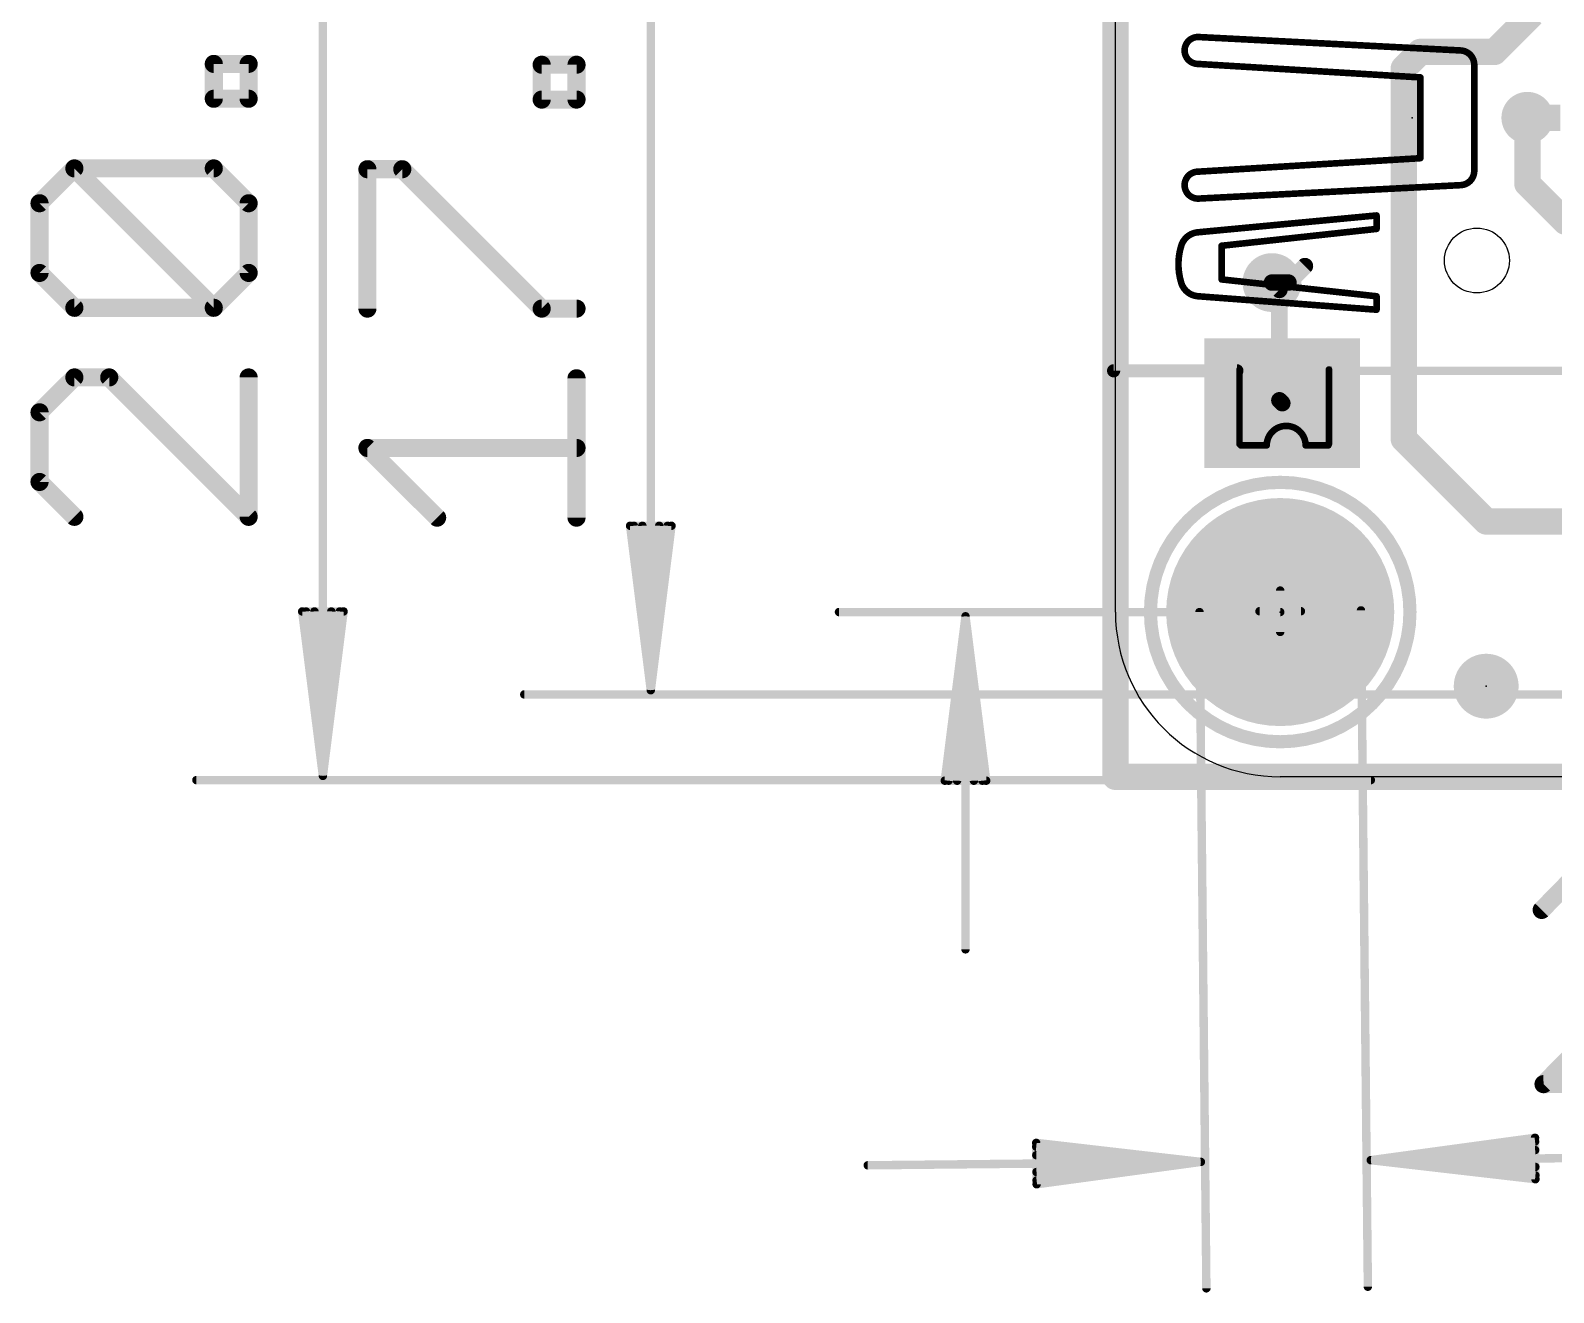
# Model space of a CAD drawing. Extents: x -22.4 to 30.9, y -9.3 to 32.7.
# Drawn here: x -22.44 to 1.04, y -9.35 to 10.11 of the extents above; entities that cross this region are included whole.
import ezdxf

# ---------------------------------------------------------------- set-up
doc = ezdxf.new("R2010")
doc.units = 0
for name, color, linetype in [('1', 12, 'CONTINUOUS'), ('16', 132, 'CONTINUOUS'), ('17', 110, 'CONTINUOUS'), ('18', 110, 'CONTINUOUS'), ('20', 53, 'CONTINUOUS'), ('21', 40, 'CONTINUOUS'), ('23', 40, 'CONTINUOUS'), ('47', 253, 'CONTINUOUS'), ('51', 253, 'CONTINUOUS')]:
    doc.layers.add(name, color=color, linetype=linetype)

# ---------------------------------------------------------------- blocks, each defined once
blk = doc.blocks.new('PIE')
at = {"const_width": 0.5}
blk.add_lwpolyline([(0, -0.25, 1), (0, 0.25, 1), (0, -0.25)], format="xyb", dxfattribs=at)
blk = doc.blocks.new('ROUNDP')
at = {"const_width": 0.5}
blk.add_lwpolyline([(0, -0.25, 1), (0, 0.25, 1), (0, -0.25)], format="xyb", dxfattribs=at)
blk = doc.blocks.new('RECT')
blk.add_solid([(-0.5, -0.5), (0.5, -0.5), (-0.5, 0.5), (0.5, 0.5)])
blk = doc.blocks.new('ROUNDV')
at = {"const_width": 0.5}
blk.add_lwpolyline([(0, -0.25, 1), (0, 0.25, 1), (0, -0.25)], format="xyb", dxfattribs=at)

msp = doc.modelspace()

# ---------------------------------------------------------------- linework, layer by layer
at = {"layer": '1'}
for points, const_width in [([(0.711, 10.363), (0.127, 9.779)], 0.4064), ([(-1.016, 9.779), (-1.27, 9.525)], 0.4064), ([(0.127, 9.779), (-1.016, 9.779)], 0.4064), ([(-1.27, 3.81), (-1.27, 9.525)], 0.4064), ([(0.635, 7.747), (0.635, 8.763)], 0.4064), ([(1.219, 7.163), (0.635, 7.747)], 0.4064), ([(2.921, 7.163), (1.219, 7.163)], 0.4064), ([(-3.188, 6.109), (-3.302, 6.223)], 0.254), ([(-3.188, 6.109), (-3.188, 4.408)], 0.254), ([(-3.188, 4.408), (-3.143, 4.363)], 0.254), ([(0, 2.54), (-1.27, 3.81)], 0.4064), ([(6.858, 2.54), (0, 2.54)], 0.4064)]:
    msp.add_lwpolyline(points, dxfattribs=dict(at, const_width=const_width))
for points, const_width in [([(-1.016, 9.8806, 1), (-1.016, 9.6774)], 0.2032), ([(-0.9442, 9.7072, 1), (-1.0878, 9.8508)], 0.2032), ([(0.0552, 9.8508, 1), (0.1988, 9.7072)], 0.2032), ([(0.127, 9.6774, 1), (0.127, 9.8806)], 0.2032), ([(-1.1684, 9.525, 1), (-1.3716, 9.525)], 0.2032), ([(-1.3418, 9.5968, 1), (-1.1982, 9.4532)], 0.2032), ([(0.7366, 8.763, 1), (0.5334, 8.763)], 0.2032), ([(0.5334, 7.747, 1), (0.7366, 7.747)], 0.2032), ([(0.7068, 7.8188, 1), (0.5632, 7.6752)], 0.2032), ([(1.219, 7.2646, 1), (1.219, 7.0614)], 0.2032), ([(-3.2571, 6.2679, 1), (-3.3469, 6.1781)], 0.127), ([(-3.1245, 6.109, 1), (-3.2515, 6.109)], 0.127), ([(-3.2329, 6.0641, 1), (-3.1431, 6.1539)], 0.127), ([(-3.1431, 4.4529, 1), (-3.2329, 4.3631)], 0.127), ([(-3.2515, 4.408, 1), (-3.1245, 4.408)], 0.127), ([(-3.1879, 4.3181, 1), (-3.0981, 4.4079)], 0.127), ([(-1.1982, 3.8818, 1), (-1.3418, 3.7382)], 0.2032), ([(-1.3716, 3.81, 1), (-1.1684, 3.81)], 0.2032), ([(0, 2.6416, 1), (0, 2.4384)], 0.2032), ([(-0.0718, 2.4682, 1), (0.0718, 2.6118)], 0.2032)]:
    msp.add_lwpolyline(points, format="xyb", dxfattribs=dict(at, const_width=const_width))
at = {"layer": '16'}
for points, const_width in [([(-5.715, -1.397), (-5.715, 18.923)], 0.4064), ([(0.635, 8.763), (1.143, 8.763)], 0.4064), ([(-3.048, 6.223), (-2.794, 6.477)], 0.254), ([(-3.302, 6.223), (-3.048, 6.223)], 0.254), ([(22.225, -1.397), (-5.715, -1.397)], 0.4064)]:
    msp.add_lwpolyline(points, dxfattribs=dict(at, const_width=const_width))
for points, const_width in [([(0.635, 8.8646, 1), (0.635, 8.6614)], 0.2032), ([(-2.7491, 6.4321, 1), (-2.8389, 6.5219)], 0.127), ([(-3.302, 6.2865, 1), (-3.302, 6.1595)], 0.127), ([(-3.048, 6.1595, 1), (-3.048, 6.2865)], 0.127), ([(-3.0929, 6.2679, 1), (-3.0031, 6.1781)], 0.127), ([(-5.715, -1.2954, 1), (-5.715, -1.4986)], 0.2032), ([(-5.8166, -1.397, 1), (-5.6134, -1.397)], 0.2032)]:
    msp.add_lwpolyline(points, format="xyb", dxfattribs=dict(at, const_width=const_width))
at = {"layer": '20'}
for p, q in [((-5.715, 1.143), (-5.715, 16.383)), ((19.685, -1.397), (-3.175, -1.397))]:
    msp.add_line(p, q, dxfattribs=at)
msp.add_circle((-0.143, 6.563), 0.5, dxfattribs=at)
msp.add_arc((-3.175, 1.143), 2.54, 180, 270, dxfattribs=at)
at = {"layer": '21', "const_width": 0.2032}
msp.add_lwpolyline([(-3.175, -0.857, 1), (-3.175, 3.143, 1), (-3.175, -0.857)], format="xyb", dxfattribs=at)
at = {"layer": '23'}
for p in [(-1.143, 8.763), (-3.175, 1.143), (0, 0)]:
    msp.add_point(p, dxfattribs=at)
at = {"layer": '47'}
for points, const_width in [([(-17.9324, 18.858), (-17.9324, -1.3828)], 0.13), ([(-12.8778, 17.5118), (-12.8778, -0.062)], 0.13), ([(-19.6143, 9.0568), (-19.6143, 9.5941)], 0.2794), ([(-19.6143, 9.5941), (-19.0771, 9.5941)], 0.2794), ([(-19.0771, 9.5941), (-19.0771, 9.0568)], 0.2794), ([(-14.5597, 9.0441), (-14.5597, 9.5814)], 0.2794), ([(-14.5597, 9.5814), (-14.0225, 9.5814)], 0.2794), ([(-14.0225, 9.5814), (-14.0225, 9.0441)], 0.2794), ([(-19.0771, 9.0568), (-19.6143, 9.0568)], 0.2794), ([(-14.0225, 9.0441), (-14.5597, 9.0441)], 0.2794), ([(-22.3005, 7.4458), (-21.7632, 7.983)], 0.2794), ([(-21.7632, 7.983), (-19.6143, 7.983)], 0.2794), ([(-19.6143, 5.8341), (-21.7632, 7.983)], 0.2794), ([(-19.6143, 7.983), (-19.0771, 7.4458)], 0.2794), ([(-17.2459, 5.8214), (-17.2459, 7.9703)], 0.2794), ([(-17.2459, 7.9703), (-16.7086, 7.9703)], 0.2794), ([(-16.7086, 7.9703), (-14.5597, 5.8214)], 0.2794), ([(-22.3005, 6.3713), (-22.3005, 7.4458)], 0.2794), ([(-19.0771, 7.4458), (-19.0771, 6.3713)], 0.2794), ([(-21.7632, 5.8341), (-22.3005, 6.3713)], 0.2794), ([(-19.0771, 6.3713), (-19.6143, 5.8341)], 0.2794), ([(-19.6143, 5.8341), (-21.7632, 5.8341)], 0.2794), ([(-14.5597, 5.8214), (-14.0225, 5.8214)], 0.2794), ([(-21.7632, 4.7602), (-22.3005, 4.223)], 0.2794), ([(-21.226, 4.7602), (-21.7632, 4.7602)], 0.2794), ([(-19.0771, 2.6113), (-21.226, 4.7602)], 0.2794), ([(-19.0771, 4.7602), (-19.0771, 2.6113)], 0.2794), ([(-14.0225, 2.5986), (-14.0225, 4.7475)], 0.2794), ([(-22.3005, 4.223), (-22.3005, 3.1486)], 0.2794), ([(-16.1714, 2.5986), (-17.2459, 3.6731)], 0.2794), ([(-17.2459, 3.6731), (-14.0225, 3.6731)], 0.2794), ([(-22.3005, 3.1486), (-21.7632, 2.6113)], 0.2794), ([(-12.8778, -0.062), (-13.197, 2.473)], 0.13), ([(-13.197, 2.473), (-12.5586, 2.473)], 0.13), ([(-12.8778, -0.062), (-13.1378, 2.473)], 0.13), ([(-12.8778, -0.062), (-13.0078, 2.473)], 0.13), ([(-12.5586, 2.473), (-12.8778, -0.062)], 0.13), ([(-12.7478, 2.473), (-12.8778, -0.062)], 0.13), ([(-12.6178, 2.473), (-12.8778, -0.062)], 0.13), ([(-3.175, 0.8365), (-3.175, 1.4749)], 0.13), ([(-17.9324, -1.3828), (-18.2516, 1.1522)], 0.13), ([(-18.2516, 1.1522), (-17.6132, 1.1522)], 0.13), ([(-17.9324, -1.3828), (-18.1924, 1.1522)], 0.13), ([(-17.9324, -1.3828), (-18.0624, 1.1522)], 0.13), ([(-17.6132, 1.1522), (-17.9324, -1.3828)], 0.13), ([(-17.8024, 1.1522), (-17.9324, -1.3828)], 0.13), ([(-17.6724, 1.1522), (-17.9324, -1.3828)], 0.13), ([(-3.175, 1.143), (-9.9764, 1.143)], 0.13), ([(-4.4196, 1.143), (-4.3132, -9.2834)], 0.13), ([(-3.4942, 1.1557), (-2.8558, 1.1557)], 0.13), ([(-1.9304, 1.1684), (-1.824, -9.258)], 0.13), ([(-8.0264, 1.078), (-8.3456, -1.457)], 0.13), ([(-8.0264, 1.078), (-8.2864, -1.457)], 0.13), ([(-8.0264, 1.078), (-8.1564, -1.457)], 0.13), ([(-8.0264, 1.078), (-8.0264, -4.057)], 0.13), ([(-7.7072, -1.457), (-8.0264, 1.078)], 0.13), ([(-7.8964, -1.457), (-8.0264, 1.078)], 0.13), ([(-7.7664, -1.457), (-8.0264, 1.078)], 0.13), ([(8.255, -0.127), (-14.8278, -0.127)], 0.13), ([(-1.778, -1.4478), (-19.8824, -1.4478)], 0.13), ([(-8.3456, -1.457), (-7.7072, -1.457)], 0.13), ([(1.3874, -2.9067), (0.8558, -3.4495)], 0.2794), ([(0.8839, -6.1355), (3.0102, -3.9642)], 0.2794), ([(3.0327, -6.113), (0.8839, -6.1355)], 0.2794), ([(-4.3981, -7.3342), (-6.9362, -7.0408)], 0.13), ([(-6.9362, -7.0408), (-6.9297, -7.6793)], 0.13), ([(-4.3981, -7.3342), (-6.9356, -7.1)], 0.13), ([(-1.7789, -7.3074), (0.7527, -6.9623)], 0.13), ([(-1.7789, -7.3074), (0.7533, -7.0216)], 0.13), ([(0.7527, -6.9623), (0.7592, -7.6008)], 0.13), ([(-4.3981, -7.3342), (-9.5328, -7.3866)], 0.13), ([(-4.3981, -7.3342), (-6.9343, -7.23)], 0.13), ([(-6.9316, -7.49), (-4.3981, -7.3342)], 0.13), ([(-6.9303, -7.62), (-4.3981, -7.3342)], 0.13), ([(-6.9297, -7.6793), (-4.3981, -7.3342)], 0.13), ([(-1.7789, -7.3074), (0.7546, -7.1516)], 0.13), ([(-1.7789, -7.3074), (10.5025, -7.1821)], 0.13), ([(0.7592, -7.6008), (-1.7789, -7.3074)], 0.13), ([(0.7573, -7.4116), (-1.7789, -7.3074)], 0.13), ([(0.7586, -7.5416), (-1.7789, -7.3074)], 0.13)]:
    msp.add_lwpolyline(points, dxfattribs=dict(at, const_width=const_width))
for points, const_width in [([(-19.5445, 9.5941, 1), (-19.6842, 9.5941)], 0.1397), ([(-19.6143, 9.6639, 1), (-19.6143, 9.5242)], 0.1397), ([(-19.0073, 9.5941, 1), (-19.147, 9.5941)], 0.1397), ([(-19.0771, 9.5242, 1), (-19.0771, 9.6639)], 0.1397), ([(-14.4899, 9.5814, 1), (-14.6296, 9.5814)], 0.1397), ([(-14.5597, 9.6512, 1), (-14.5597, 9.5115)], 0.1397), ([(-13.9527, 9.5814, 1), (-14.0924, 9.5814)], 0.1397), ([(-14.0225, 9.5115, 1), (-14.0225, 9.6512)], 0.1397), ([(-19.6143, 9.1267, 1), (-19.6143, 8.987)], 0.1397), ([(-19.0771, 8.987, 1), (-19.0771, 9.1267)], 0.1397), ([(-14.5597, 9.114, 1), (-14.5597, 8.9743)], 0.1397), ([(-14.0225, 8.9743, 1), (-14.0225, 9.114)], 0.1397), ([(-19.6842, 9.0568, 1), (-19.5445, 9.0568)], 0.1397), ([(-19.147, 9.0568, 1), (-19.0073, 9.0568)], 0.1397), ([(-14.6296, 9.0441, 1), (-14.4899, 9.0441)], 0.1397), ([(-14.0924, 9.0441, 1), (-13.9527, 9.0441)], 0.1397), ([(-21.7632, 8.0528, 1), (-21.7632, 7.9131)], 0.1397), ([(-21.7138, 8.0324, 1), (-21.8126, 7.9336)], 0.1397), ([(-21.7138, 7.9336, 1), (-21.8126, 8.0324)], 0.1397), ([(-19.5649, 8.0324, 1), (-19.6637, 7.9336)], 0.1397), ([(-19.6143, 7.9131, 1), (-19.6143, 8.0528)], 0.1397), ([(-17.2459, 8.0401, 1), (-17.2459, 7.9004)], 0.1397), ([(-17.176, 7.9703, 1), (-17.3157, 7.9703)], 0.1397), ([(-16.6592, 8.0197, 1), (-16.758, 7.9209)], 0.1397), ([(-16.7086, 7.9004, 1), (-16.7086, 8.0401)], 0.1397), ([(-22.2306, 7.4458, 1), (-22.3703, 7.4458)], 0.1397), ([(-22.3498, 7.4952, 1), (-22.2511, 7.3964)], 0.1397), ([(-19.0073, 7.4458, 1), (-19.147, 7.4458)], 0.1397), ([(-19.1265, 7.3964, 1), (-19.0277, 7.4952)], 0.1397), ([(-22.2511, 6.4207, 1), (-22.3498, 6.3219)], 0.1397), ([(-22.3703, 6.3713, 1), (-22.2306, 6.3713)], 0.1397), ([(-19.147, 6.3713, 1), (-19.0073, 6.3713)], 0.1397), ([(-19.0277, 6.3219, 1), (-19.1265, 6.4207)], 0.1397), ([(-21.7632, 5.9039, 1), (-21.7632, 5.7642)], 0.1397), ([(-21.8126, 5.7847, 1), (-21.7138, 5.8835)], 0.1397), ([(-19.6637, 5.8835, 1), (-19.5649, 5.7847)], 0.1397), ([(-19.6637, 5.7847, 1), (-19.5649, 5.8835)], 0.1397), ([(-19.6143, 5.7642, 1), (-19.6143, 5.9039)], 0.1397), ([(-17.3157, 5.8214, 1), (-17.176, 5.8214)], 0.1397), ([(-14.5597, 5.8912, 1), (-14.5597, 5.7515)], 0.1397), ([(-14.6091, 5.772, 1), (-14.5103, 5.8708)], 0.1397), ([(-14.0225, 5.7515, 1), (-14.0225, 5.8912)], 0.1397), ([(-21.7632, 4.8301, 1), (-21.7632, 4.6904)], 0.1397), ([(-21.7138, 4.7108, 1), (-21.8126, 4.8096)], 0.1397), ([(-21.1766, 4.8096, 1), (-21.2754, 4.7108)], 0.1397), ([(-21.226, 4.6904, 1), (-21.226, 4.8301)], 0.1397), ([(-19.0073, 4.7602, 1), (-19.147, 4.7602)], 0.1397), ([(-13.9527, 4.7475, 1), (-14.0924, 4.7475)], 0.1397), ([(-22.2306, 4.223, 1), (-22.3703, 4.223)], 0.1397), ([(-22.3498, 4.2724, 1), (-22.2511, 4.1736)], 0.1397), ([(-17.2459, 3.7429, 1), (-17.2459, 3.6032)], 0.1397), ([(-17.1965, 3.7225, 1), (-17.2952, 3.6237)], 0.1397), ([(-14.0225, 3.6032, 1), (-14.0225, 3.7429)], 0.1397), ([(-22.2511, 3.198, 1), (-22.3498, 3.0992)], 0.1397), ([(-22.3703, 3.1486, 1), (-22.2306, 3.1486)], 0.1397), ([(-21.8126, 2.5619, 1), (-21.7138, 2.6607)], 0.1397), ([(-19.147, 2.6113, 1), (-19.0073, 2.6113)], 0.1397), ([(-19.1265, 2.5619, 1), (-19.0277, 2.6607)], 0.1397), ([(-16.2208, 2.5492, 1), (-16.122, 2.648)], 0.1397), ([(-14.0924, 2.5986, 1), (-13.9527, 2.5986)], 0.1397), ([(-13.1648, 2.4771, 1), (-13.2293, 2.4689)], 0.065), ([(-13.197, 2.5055, 1), (-13.197, 2.4405)], 0.065), ([(-13.1055, 2.4763, 1), (-13.1701, 2.4697)], 0.065), ([(-12.9753, 2.4747, 1), (-13.0403, 2.4713)], 0.065), ([(-12.7153, 2.4713, 1), (-12.7803, 2.4747)], 0.065), ([(-12.5855, 2.4697, 1), (-12.6501, 2.4763)], 0.065), ([(-12.5263, 2.4689, 1), (-12.5908, 2.4771)], 0.065), ([(-12.5586, 2.4405, 1), (-12.5586, 2.5055)], 0.065), ([(-3.1425, 1.4749, 1), (-3.2075, 1.4749)], 0.065), ([(-18.2194, 1.1563, 1), (-18.2839, 1.1481)], 0.065), ([(-18.2516, 1.1847, 1), (-18.2516, 1.1197)], 0.065), ([(-18.1601, 1.1555, 1), (-18.2247, 1.1489)], 0.065), ([(-18.0299, 1.1539, 1), (-18.0949, 1.1505)], 0.065), ([(-17.7699, 1.1505, 1), (-17.8349, 1.1539)], 0.065), ([(-17.6401, 1.1489, 1), (-17.7047, 1.1555)], 0.065), ([(-17.5809, 1.1481, 1), (-17.6454, 1.1563)], 0.065), ([(-17.6132, 1.1197, 1), (-17.6132, 1.1847)], 0.065), ([(-9.9764, 1.1755, 1), (-9.9764, 1.1105)], 0.065), ([(-4.3871, 1.1433, 1), (-4.4521, 1.1427)], 0.065), ([(-3.4942, 1.1882, 1), (-3.4942, 1.1232)], 0.065), ([(-3.175, 1.1105, 1), (-3.175, 1.1755)], 0.065), ([(-2.8558, 1.1232, 1), (-2.8558, 1.1882)], 0.065), ([(-1.8979, 1.1687, 1), (-1.9629, 1.1681)], 0.065), ([(-7.9939, 1.078, 1), (-8.0589, 1.078)], 0.065), ([(-7.9942, 1.0821, 1), (-8.0586, 1.0739)], 0.065), ([(-7.9939, 1.0763, 1), (-8.0589, 1.0797)], 0.065), ([(-7.9939, 1.0797, 1), (-8.0589, 1.0763)], 0.065), ([(-7.9941, 1.0813, 1), (-8.0587, 1.0747)], 0.065), ([(-7.9941, 1.0747, 1), (-8.0587, 1.0813)], 0.065), ([(-7.9942, 1.0739, 1), (-8.0586, 1.0821)], 0.065), ([(-3.2075, 0.8365, 1), (-3.1425, 0.8365)], 0.065), ([(-14.8278, -0.0945, 1), (-14.8278, -0.1595)], 0.065), ([(-12.91, -0.0579, 1), (-12.8456, -0.0661)], 0.065), ([(-12.9101, -0.0587, 1), (-12.8455, -0.0653)], 0.065), ([(-12.9103, -0.0637, 1), (-12.8453, -0.0603)], 0.065), ([(-12.9103, -0.0603, 1), (-12.8453, -0.0637)], 0.065), ([(-12.9103, -0.062, 1), (-12.8453, -0.062)], 0.065), ([(-12.9101, -0.0653, 1), (-12.8455, -0.0587)], 0.065), ([(-12.91, -0.0661, 1), (-12.8456, -0.0579)], 0.065), ([(-19.8824, -1.4153, 1), (-19.8824, -1.4803)], 0.065), ([(-17.9646, -1.3787, 1), (-17.9002, -1.3869)], 0.065), ([(-17.9647, -1.3795, 1), (-17.9001, -1.3861)], 0.065), ([(-17.9649, -1.3845, 1), (-17.8999, -1.3811)], 0.065), ([(-17.9649, -1.3811, 1), (-17.8999, -1.3845)], 0.065), ([(-17.9649, -1.3828, 1), (-17.8999, -1.3828)], 0.065), ([(-17.9647, -1.3861, 1), (-17.9001, -1.3795)], 0.065), ([(-17.9646, -1.3869, 1), (-17.9002, -1.3787)], 0.065), ([(-8.3456, -1.4245, 1), (-8.3456, -1.4895)], 0.065), ([(-7.7072, -1.4895, 1), (-7.7072, -1.4245)], 0.065), ([(-1.778, -1.4803, 1), (-1.778, -1.4153)], 0.065), ([(-8.3779, -1.4529, 1), (-8.3134, -1.4611)], 0.065), ([(-8.3187, -1.4537, 1), (-8.2541, -1.4603)], 0.065), ([(-8.1889, -1.4553, 1), (-8.1239, -1.4587)], 0.065), ([(-7.9289, -1.4587, 1), (-7.8639, -1.4553)], 0.065), ([(-7.7987, -1.4603, 1), (-7.7341, -1.4537)], 0.065), ([(-7.7394, -1.4611, 1), (-7.6749, -1.4529)], 0.065), ([(0.8059, -3.4006, 1), (0.9057, -3.4984)], 0.1397), ([(-8.0589, -4.057, 1), (-7.9939, -4.057)], 0.065), ([(0.8832, -6.0656, 1), (0.8847, -6.2053)], 0.1397), ([(0.834, -6.0866, 1), (0.9338, -6.1843)], 0.1397), ([(-6.9325, -7.0085, 1), (-6.94, -7.0731)], 0.065), ([(-6.9037, -7.0405, 1), (-6.9687, -7.0411)], 0.065), ([(-6.9326, -7.0677, 1), (-6.9386, -7.1324)], 0.065), ([(0.7852, -6.962, 1), (0.7202, -6.9627)], 0.065), ([(0.7571, -6.9945, 1), (0.7483, -6.9301)], 0.065), ([(0.757, -7.0539, 1), (0.7497, -6.9893)], 0.065), ([(-6.933, -7.1976, 1), (-6.9356, -7.2625)], 0.065), ([(-4.3937, -7.3664, 1), (-4.4025, -7.302)], 0.065), ([(-4.4018, -7.3664, 1), (-4.3944, -7.3019)], 0.065), ([(-4.3945, -7.3665, 1), (-4.4017, -7.3019)], 0.065), ([(-4.4011, -7.3665, 1), (-4.3951, -7.3018)], 0.065), ([(-4.3961, -7.3666, 1), (-4.4001, -7.3017)], 0.065), ([(-4.3994, -7.3666, 1), (-4.3968, -7.3017)], 0.065), ([(-4.3978, -7.3667, 1), (-4.3984, -7.3017)], 0.065), ([(-1.7826, -7.2751, 1), (-1.7753, -7.3397)], 0.065), ([(-1.7792, -7.2749, 1), (-1.7786, -7.3399)], 0.065), ([(-1.7752, -7.2751, 1), (-1.7826, -7.3397)], 0.065), ([(-1.7809, -7.275, 1), (-1.7769, -7.3399)], 0.065), ([(-1.7776, -7.275, 1), (-1.7802, -7.3399)], 0.065), ([(-1.7759, -7.2751, 1), (-1.7819, -7.3398)], 0.065), ([(-1.7833, -7.2752, 1), (-1.7745, -7.3396)], 0.065), ([(0.7566, -7.184, 1), (0.7526, -7.1191)], 0.065), ([(-9.5332, -7.3541, 1), (-9.5325, -7.4191)], 0.065), ([(-6.9336, -7.4576, 1), (-6.9296, -7.5225)], 0.065), ([(0.7556, -7.5739, 1), (0.7616, -7.5092)], 0.065), ([(0.756, -7.444, 1), (0.7586, -7.3791)], 0.065), ([(-6.934, -7.5877, 1), (-6.9267, -7.6523)], 0.065), ([(-6.9341, -7.647, 1), (-6.9253, -7.7115)], 0.065), ([(-6.9622, -7.6796, 1), (-6.8972, -7.6789)], 0.065), ([(0.7267, -7.6011, 1), (0.7917, -7.6005)], 0.065), ([(0.7555, -7.6331, 1), (0.7629, -7.5685)], 0.065), ([(-4.3457, -9.2837, 1), (-4.2807, -9.2831)], 0.065), ([(-1.8565, -9.2583, 1), (-1.7915, -9.2577)], 0.065)]:
    msp.add_lwpolyline(points, format="xyb", dxfattribs=dict(at, const_width=const_width))
at = {"layer": '51'}
for points, const_width in [([(-5.743, 12.663), (-5.743, 4.863)], 0.2032), ([(-4.4414, 10.0089), (-0.3922, 9.8013)], 0.1016), ([(-4.4415, 9.5936), (-1.0152, 9.386)], 0.1016), ([(-0.1846, 7.9326), (-0.1846, 9.5937)], 0.1016), ([(-1.0152, 8.1402), (-1.0152, 9.3862)], 0.1016), ([(-4.4415, 7.9326), (-1.0152, 8.1402)], 0.1016), ([(-4.4414, 7.5173), (-0.3922, 7.7249)], 0.1016), ([(-4.4415, 6.9981), (-1.6901, 7.2577)], 0.1016), ([(-1.6901, 7.2577), (-1.6901, 7.05)], 0.1016), ([(-1.6901, 7.05), (-4.0781, 6.7905)], 0.1016), ([(-4.0781, 6.7905), (-4.0781, 6.2713)], 0.1016), ([(-4.0781, 6.2713), (-1.6901, 6.0118)], 0.1016), ([(-1.6901, 5.8041), (-4.4415, 6.0118)], 0.1016), ([(-1.6901, 6.0118), (-1.6901, 5.8041)], 0.1016), ([(-5.743, 4.863), (-3.843, 4.863)], 0.2032), ([(-3.8022, 3.733), (-3.8022, 4.883)], 0.1016), ([(-2.4236, 4.883), (-2.4236, 3.733)], 0.1016), ([(-2.383, 4.863), (1.717, 4.863)], 0.127), ([(-3.783, 3.713), (-3.383, 3.713)], 0.1016), ([(-2.433, 3.713), (-2.783, 3.713)], 0.1016)]:
    msp.add_lwpolyline(points, dxfattribs=dict(at, const_width=const_width))
for points, const_width in [([(-4.4415, 10.0089, 0.4142), (-4.6491, 9.8013)], 0.1016), ([(-4.4401, 10.0343, 1), (-4.4427, 9.9835)], 0.0508), ([(-4.4415, 9.9835, 1), (-4.4415, 10.0343)], 0.0508), ([(-4.6491, 9.8012, 0.4142), (-4.4415, 9.5936)], 0.1016), ([(-4.6237, 9.8012, 1), (-4.6745, 9.8012)], 0.0508), ([(-4.6745, 9.8013, 1), (-4.6237, 9.8013)], 0.0508), ([(-4.44, 9.619, 1), (-4.443, 9.5682)], 0.0508), ([(-4.4415, 9.5682, 1), (-4.4415, 9.619)], 0.0508), ([(-0.1846, 9.5936, 0.3827), (-0.3922, 9.8013)], 0.1016), ([(-0.3908, 9.8267, 1), (-0.3936, 9.7759)], 0.0508), ([(-0.3935, 9.7759, 1), (-0.3909, 9.8267)], 0.0508), ([(-0.1592, 9.5937, 1), (-0.21, 9.5937)], 0.0508), ([(-0.9898, 9.3862, 1), (-1.0406, 9.3862)], 0.0508), ([(-1.0167, 9.3606, 1), (-1.0137, 9.4114)], 0.0508), ([(-0.21, 9.5922, 1), (-0.1592, 9.595)], 0.0508), ([(-4.4415, 7.9326, 0.4142), (-4.6491, 7.725)], 0.1016), ([(-4.443, 7.958, 1), (-4.44, 7.9072)], 0.0508), ([(-4.4415, 7.9072, 1), (-4.4415, 7.958)], 0.0508), ([(-1.0406, 8.1402, 1), (-0.9898, 8.1402)], 0.0508), ([(-1.0137, 8.1148, 1), (-1.0167, 8.1656)], 0.0508), ([(-0.3922, 7.7249, 0.3825), (-0.1846, 7.9326)], 0.1016), ([(-0.1592, 7.9312, 1), (-0.21, 7.934)], 0.0508), ([(-4.6491, 7.7249, 0.4142), (-4.4415, 7.5173)], 0.1016), ([(-4.6237, 7.7249, 1), (-4.6745, 7.7249)], 0.0508), ([(-4.6745, 7.725, 1), (-4.6237, 7.725)], 0.0508), ([(-0.3936, 7.7503, 1), (-0.3908, 7.6995)], 0.0508), ([(-0.3909, 7.6995, 1), (-0.3935, 7.7503)], 0.0508), ([(-0.21, 7.9326, 1), (-0.1592, 7.9326)], 0.0508), ([(-4.4427, 7.5427, 1), (-4.4401, 7.4919)], 0.0508), ([(-4.4415, 7.4919, 1), (-4.4415, 7.5427)], 0.0508), ([(-1.6647, 7.2577, 1), (-1.7155, 7.2577)], 0.0508), ([(-1.6877, 7.2324, 1), (-1.6925, 7.283)], 0.0508), ([(-4.4415, 6.9981, 0.3087), (-4.701, 6.7905)], 0.1016), ([(-4.4439, 7.0234, 1), (-4.4391, 6.9728)], 0.0508), ([(-4.4396, 6.9728, 1), (-4.4434, 7.0234)], 0.0508), ([(-1.7155, 7.05, 1), (-1.6647, 7.05)], 0.0508), ([(-1.6874, 7.0247, 1), (-1.6928, 7.0753)], 0.0508), ([(-4.701, 6.7905, 0.1499), (-4.701, 6.2194)], 0.1016), ([(-4.7253, 6.7979, 1), (-4.6767, 6.7831)], 0.0508), ([(-4.6767, 6.7831, 1), (-4.7253, 6.7979)], 0.0508), ([(-4.0527, 6.7905, 1), (-4.1035, 6.7905)], 0.0508), ([(-4.0808, 6.8158, 1), (-4.0754, 6.7652)], 0.0508), ([(-4.701, 6.2194, 0.3087), (-4.4415, 6.0118)], 0.1016), ([(-4.6767, 6.2268, 1), (-4.7253, 6.212)], 0.0508), ([(-4.7253, 6.212, 1), (-4.6767, 6.2268)], 0.0508), ([(-4.0754, 6.2966, 1), (-4.0808, 6.246)], 0.0508), ([(-4.1035, 6.2713, 1), (-4.0527, 6.2713)], 0.0508), ([(-4.4396, 6.0371, 1), (-4.4434, 5.9865)], 0.0508), ([(-4.4434, 5.9865, 1), (-4.4396, 6.0371)], 0.0508), ([(-1.6647, 6.0118, 1), (-1.7155, 6.0118)], 0.0508), ([(-1.6928, 5.9865, 1), (-1.6874, 6.0371)], 0.0508), ([(-1.7155, 5.8041, 1), (-1.6647, 5.8041)], 0.0508), ([(-1.692, 5.7788, 1), (-1.6882, 5.8294)], 0.0508), ([(-5.743, 4.9138, 1), (-5.743, 4.8122)], 0.1016), ([(-3.843, 4.8122, 1), (-3.843, 4.9138)], 0.1016), ([(-3.7768, 4.883, 1), (-3.8276, 4.883)], 0.0508), ([(-2.3982, 4.883, 1), (-2.449, 4.883)], 0.0508), ([(-5.7938, 4.863, 1), (-5.6922, 4.863)], 0.1016), ([(-2.383, 4.8948, 1), (-2.383, 4.8313)], 0.0635), ([(-2.783, 3.713, 1), (-3.383, 3.713)], 0.1016), ([(-3.8276, 3.733, 1), (-3.7768, 3.733)], 0.0508), ([(-3.783, 3.7384, 1), (-3.783, 3.6876)], 0.0508), ([(-3.383, 3.6876, 1), (-3.383, 3.7384)], 0.0508), ([(-2.783, 3.7384, 1), (-2.783, 3.6876)], 0.0508), ([(-2.449, 3.733, 1), (-2.3982, 3.733)], 0.0508), ([(-2.433, 3.6876, 1), (-2.433, 3.7384)], 0.0508), ([(-3.4084, 3.713, 1), (-3.3576, 3.713)], 0.0508), ([(-2.8084, 3.713, 1), (-2.7576, 3.713)], 0.0508)]:
    msp.add_lwpolyline(points, format="xyb", dxfattribs=dict(at, const_width=const_width))

# ---------------------------------------------------------------- block references
at = {"layer": '1', "xscale": 2, "yscale": 2.4, "rotation": 270}
msp.add_blockref('RECT', (-3.143, 4.363), dxfattribs=at)
at = {"layer": '1'}
msp.add_blockref('PIE', (0, 0), dxfattribs=at)
at = {"layer": '17', "xscale": 3.516, "yscale": 3.516}
msp.add_blockref('ROUNDP', (-3.175, 1.143), dxfattribs=at)
msp.add_blockref('ROUNDP', (-3.175, 1.143), dxfattribs=at)
at = {"layer": '18'}
for p, xscale, yscale in [((0.635, 8.763), 0.8001, 0.8001), ((0.635, 8.763), 0.8001, 0.8001), ((-3.302, 6.223), 0.9064, 0.9064), ((-3.302, 6.223), 0.9064, 0.9064)]:
    msp.add_blockref('ROUNDV', p, dxfattribs=dict(at, xscale=xscale, yscale=yscale))

doc.saveas('drawing.dxf')
